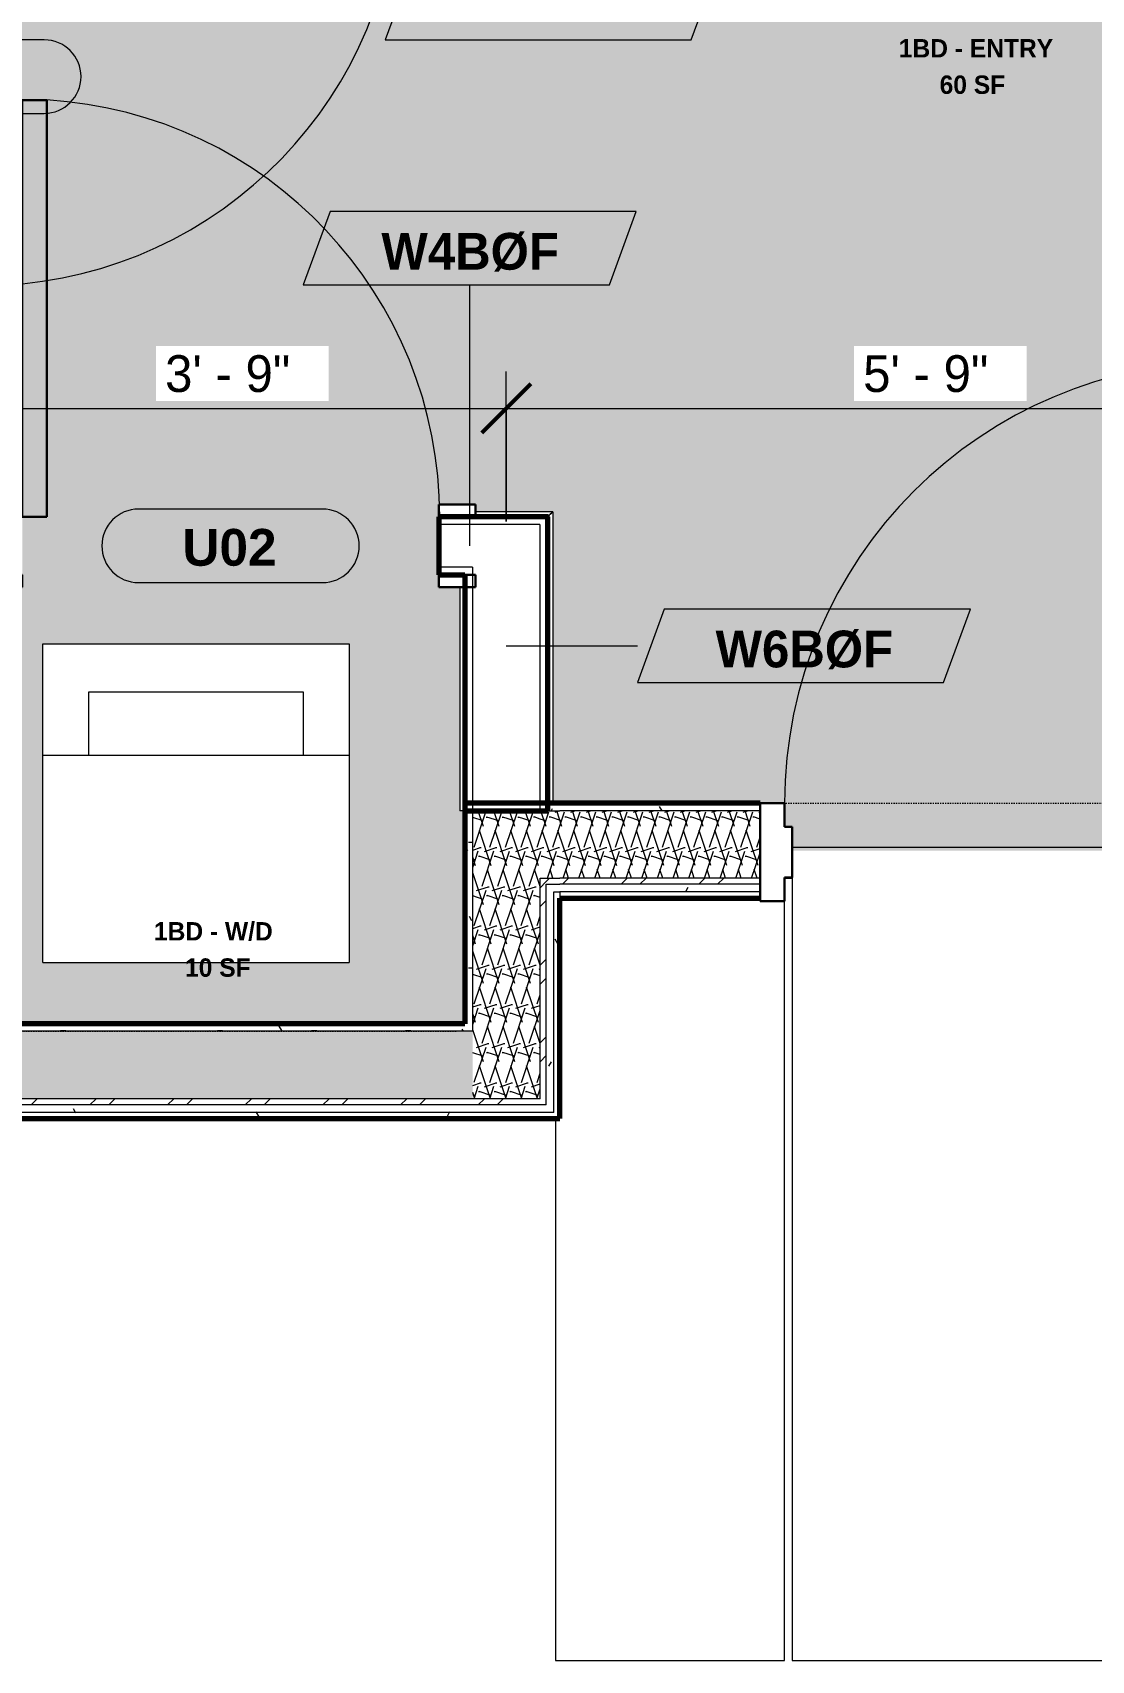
# Model space of a CAD drawing. Header units: inches. Extents: x 2887 to 5387, y 120 to 10852.
# Drawn here: x 3686.7 to 3773.1, y 10406.2 to 10539.1 of the extents above; entities that cross this region are included whole.
import ezdxf

# ---------------------------------------------------------------- set-up
doc = ezdxf.new("R2010")
doc.units = ezdxf.units.IN
doc.header["$MEASUREMENT"] = 0
doc.linetypes.add('Dash 3_32_', pattern=[0.1875, 0.09375, -0.09375])
for name, color, linetype, lineweight in [('0-2', 10, 'Continuous', 5), ('0-3', 250, 'Continuous', 18), ('A-ANNO-DIMS', 211, 'Continuous', 9), ('A-ANNO-DIMS-32', 211, 'Continuous', 9), ('A-AREA-IDEN', 2, 'Continuous', 9), ('A-DETL-1', 90, 'Dash 3_32_', 18), ('A-DOOR', 31, 'Continuous', 18), ('A-DOOR-1', 10, 'Continuous', 30), ('A-DOOR-2', 50, 'Continuous', 9), ('A-DOOR-3', 31, 'Continuous', 9), ('A-DOOR-4', 31, 'Continuous', 30), ('A-DOOR-FRAM', 31, 'Continuous', 30), ('A-DOOR-FRAM-1', 10, 'Continuous', 30), ('A-DOOR-IDEN', 31, 'Continuous', 9), ('A-FLOR-2', 250, 'Continuous', 18), ('A-WALL', 113, 'Continuous', 18), ('A-WALL-1', 250, 'Continuous', 18), ('A-WALL-2', 113, 'Continuous', 70), ('A-WALL-IDEN', 211, 'Continuous', 9), ('A-WALL-PATT-1', 50, 'Continuous', 9), ('A-WALL-PATT-2', 253, 'Continuous', 9), ('A-WALL-PATT-3', 8, 'Continuous', 9), ('I-WALL-1', 7, 'Continuous', 70), ('P-SANR-FIXT', 6, 'Continuous', 9)]:
    doc.layers.add(name, color=color, linetype=linetype, lineweight=lineweight)
doc.layers.add('A-AREA-PATT-1', color=255, linetype='Continuous', lineweight=9, transparency=1)
doc.styles.add('Arial_B', font='arialbd.ttf', dxfattribs={"height": 3})
doc.styles.add('Century Gothic', font='ufonts.com_century-gothic.ttf', dxfattribs={"height": 3})
doc.styles.add('Century Gothic_B', font='GOTHICB.TTF', dxfattribs={"height": 3})
doc.styles.add('Century Gothic_B_1', font='GOTHICB.TTF', dxfattribs={"height": 1.5})
doc.dimstyles.new('OD_1__HACK', dxfattribs={"dimscale": 12, "dimtxt": 3.132505, "dimasz": 0.333333, "dimexe": 0.25, "dimexo": 0.166667, "dimgap": 0.041667, "dimtad": 1, "dimdec": 0, "dimzin": 3, "dimdsep": 46, "dimlunit": 4, "dimtxsty": 'Century Gothic', "dimblk1": 'OBLIQUE', "dimblk2": 'OBLIQUE', "dimsah": 1, "dimcen": 0.09, "dimdle": 0.25, "dimazin": 0, "dimtfac": 1, "dimtdec": 4, "dimtix": 1, "dimtmove": 0, "dimatfit": 3, "dimfxl": 1, "dimtvp": 1, "dimtfill": 1, "dimfrac": 2, "dimtolj": 1, "dimtzin": 0, "dimarcsym": 2})
pattern_1 = [(0, (0, 0), (10.24, 2.56), [0.422, -7.258, 0.422, -7.258, -40.96]), (0, (0, 0), (10.24, 2.56), [-15.36, 0.422, -14.938, 0.422, -7.258, -17.92]), (0, (0, 0), (10.24, 2.56), [-38.4, 0.422, -4.698, 0.422, -12.378]), (120, (3.84, 1.28), (-7.33702503, 7.58810013), [0.422, -7.258, 0.422, -7.258, -40.96]), (120, (3.84, 1.28), (-7.33702503, 7.58810013), [-15.36, 0.422, -14.938, 0.422, -7.258, -17.92]), (120, (3.84, 1.28), (-7.33702503, 7.58810013), [-38.4, 0.422, -4.698, 0.422, -12.378]), (240, (5.12, 6.4), (-2.90297497, -10.14810013), [0.422, -7.258, 0.422, -7.258, -40.96]), (240, (5.12, 6.4), (-2.90297497, -10.14810013), [-15.36, 0.422, -14.938, 0.422, -7.258, -17.92]), (240, (5.12, 6.4), (-2.90297497, -10.14810013), [-38.4, 0.422, -4.698, 0.422, -12.378])]
pattern_2 = [(161.57, (0.16, 0.16), (-1.279773737, -0.000426766), [0, -9.107, 1.011, 0]), (18.43, (-0.16, 0.16), (-1.279773737, 0.000426766), [0, -9.107, 1.011, 0]), (108.43, (0.16, 0.16), (0.639452382, -3.199964008), [3.035, -7.083]), (71.57, (-0.16, 0.16), (0.639452382, 3.199964008), [3.035, -7.083])]
pattern_3 = [(45, (0, 0), (-3.1678384, 3.1678384), []), (45, (0, 4.8), (-3.1678384, 3.1678384), [])]

# ---------------------------------------------------------------- blocks, each defined once
blk = doc.blocks.new('CTR - 1st Phase - Shell_rvt-4-2ND _ 3RD FLOOR - 1BD A - ADA TYPE B')
at = {"layer": 'A-FLOR-2'}
for p, q in [((-3065.42, 10470.04), (-3064.8, 10470.04)), ((-3064.8, 10470.04), (-3065.42, 10470.04))]:
    blk.add_line(p, q, dxfattribs=at)
blk = doc.blocks.new('HOLLOW METAL - UNIT DOOR-2191979-2ND _ 3RD FLOOR - 1BD A - ADA TYPE B')
at = {"layer": 'A-DOOR-1'}
for p, q in [((18, 40.125), (16.25, 40.125)), ((16.25, 40.125), (16.25, 4.125)), ((18, 4.125), (18, 40.125)), ((16.25, 4.125), (18, 4.125))]:
    blk.add_line(p, q, dxfattribs=at)
at = {"layer": 'A-DOOR-2'}
blk.add_arc((18, 4.125), 36, 90, 180, dxfattribs=at)
at = {"layer": 'A-DOOR-FRAM-1'}
for p, q in [((-18, 4.125), (-20, 4.125)), ((-20, 4.125), (-20, -3.875)), ((-18, 2.1875), (-18, 4.125)), ((18, 4.125), (18, 2.1875)), ((20, 4.125), (18, 4.125)), ((20, -3.875), (20, 4.125)), ((-17.375, 2.1875), (-18, 2.1875)), ((-17.375, -1.9375), (-17.375, 2.1875)), ((18, 2.1875), (17.375, 2.1875)), ((17.375, 2.1875), (17.375, -1.9375)), ((-18, -3.875), (-18, -1.9375)), ((-18, -1.9375), (-17.375, -1.9375)), ((17.375, -1.9375), (18, -1.9375)), ((18, -1.9375), (18, -3.875)), ((-20, -3.875), (-18, -3.875)), ((18, -3.875), (20, -3.875))]:
    blk.add_line(p, q, dxfattribs=at)
blk = doc.blocks.new('CTR - 1st Phase - Common Walls_rvt-4-2ND _ 3RD FLOOR - 1BD A - ADA TYPE B')
at = {"layer": 'A-WALL-PATT-1'}
h = blk.add_hatch(dxfattribs=at)
h.set_pattern_fill('FP_1', color=256, style=0, pattern_type=2)
h.set_pattern_definition(pattern_1)
h.paths.add_polyline_path([(-3090.87, 10457.54), (-3090.87, 10475.54), (-3091.5, 10475.54), (-3091.5, 10457.54)], flags=0)
h = blk.add_hatch(dxfattribs=at)
h.set_pattern_fill('FP_1', color=256, style=0, pattern_type=2)
h.set_pattern_definition(pattern_1)
h.paths.add_polyline_path([(-3026.52, 10475.54), (-3019.4, 10475.54), (-3019.4, 10476.16), (-3027.42, 10476.16), (-3027.42, 10475.54)], flags=0)
h.paths.add_polyline_path([(-3067.42, 10475.54), (-3067.42, 10476.16), (-3084.75, 10476.16), (-3084.75, 10475.54), (-3078.7, 10475.54)], flags=0)
h = blk.add_hatch(dxfattribs=at)
h.set_pattern_fill('FP_1', color=256, style=0, pattern_type=2)
h.set_pattern_definition(pattern_1)
h.paths.add_polyline_path([(-3084.25, 10450.91), (-3084.25, 10469.54), (-3084.87, 10469.54), (-3084.87, 10450.91)], flags=0)
h = blk.add_hatch(dxfattribs=at)
h.set_pattern_fill('FP_1', color=256, style=0, pattern_type=2)
h.set_pattern_definition(pattern_1)
h.paths.add_polyline_path([(-3026.02, 10468.91), (-3026.02, 10469.54), (-3027.42, 10469.54), (-3027.42, 10468.91), (-3026.15, 10468.91)], flags=0)
h.paths.add_polyline_path([(-3084.12, 10468.91), (-3067.42, 10468.91), (-3067.42, 10469.54), (-3084.25, 10469.54), (-3084.25, 10468.91)], flags=0)
h = blk.add_hatch(dxfattribs=at)
h.set_pattern_fill('FP_1', color=256, style=0, pattern_type=2)
h.set_pattern_definition(pattern_1)
h.paths.add_polyline_path([(-3083.75, 10450.41), (-3083.75, 10468.91), (-3084.25, 10468.91), (-3084.25, 10450.41), (-3084.12, 10450.41)], flags=0)
h = blk.add_hatch(dxfattribs=at)
h.set_pattern_fill('FP_1', color=256, style=0, pattern_type=2)
h.set_pattern_definition(pattern_1)
h.paths.add_polyline_path([(-3152.21, 10457.54), (-3091.5, 10457.54), (-3091.5, 10458.16), (-3200.7, 10458.16), (-3200.7, 10457.54), (-3170.59, 10457.54)], flags=0)
h = blk.add_hatch(dxfattribs=at)
h.set_pattern_fill('FP_1', color=256, style=0, pattern_type=2)
h.set_pattern_definition(pattern_1)
h.paths.add_polyline_path([(-3097.08, 10450.91), (-3084.87, 10450.91), (-3084.87, 10451.54), (-3207.32, 10451.54), (-3207.32, 10450.91), (-3100.94, 10450.91)], flags=0)
h = blk.add_hatch(dxfattribs=at)
h.set_pattern_fill('FP_1', color=256, style=0, pattern_type=2)
h.set_pattern_definition(pattern_1)
h.paths.add_polyline_path([(-3091.5, 10450.41), (-3084.25, 10450.41), (-3084.25, 10450.91), (-3207.35, 10450.91), (-3207.35, 10450.41), (-3097.08, 10450.41)], flags=0)
at = {"layer": 'A-WALL-PATT-2'}
h = blk.add_hatch(dxfattribs=at)
h.set_pattern_fill('FP_2', color=256, style=0, pattern_type=2)
h.set_pattern_definition(pattern_2)
h.paths.add_polyline_path([(-3085.37, 10452.04), (-3085.37, 10475.54), (-3090.87, 10475.54), (-3090.87, 10452.04)], flags=0)
h = blk.add_hatch(dxfattribs=at)
h.set_pattern_fill('FP_2', color=256, style=0, pattern_type=2)
h.set_pattern_definition(pattern_2)
h.paths.add_polyline_path([(-3024.9, 10470.04), (-3024.9, 10475.54), (-3027.42, 10475.54), (-3027.42, 10470.04), (-3025.4, 10470.04)], flags=0)
h.paths.add_polyline_path([(-3078.7, 10470.04), (-3067.42, 10470.04), (-3067.42, 10475.54), (-3085.37, 10475.54), (-3085.37, 10470.04), (-3083.75, 10470.04)], flags=0)
h = blk.add_hatch(dxfattribs=at)
h.set_pattern_fill('FP_2', color=256, style=0, pattern_type=2)
h.set_pattern_definition(pattern_2)
h.paths.add_polyline_path([(-3143.03, 10452.04), (-3090.87, 10452.04), (-3090.87, 10457.54), (-3201.32, 10457.54), (-3201.32, 10452.04), (-3152.21, 10452.04)], flags=0)
at = {"layer": 'A-WALL-PATT-3'}
h = blk.add_hatch(dxfattribs=at)
h.set_pattern_fill('FP_3', color=256, style=0, pattern_type=2)
h.set_pattern_definition(pattern_3)
h.paths.add_polyline_path([(-3084.87, 10451.54), (-3084.87, 10470.04), (-3085.37, 10470.04), (-3085.37, 10451.54)], flags=0)
h = blk.add_hatch(dxfattribs=at)
h.set_pattern_fill('FP_3', color=256, style=0, pattern_type=2)
h.set_pattern_definition(pattern_3)
h.paths.add_polyline_path([(-3026.52, 10469.54), (-3025.4, 10469.54), (-3025.4, 10470.04), (-3027.42, 10470.04), (-3027.42, 10469.54)], flags=0)
h.paths.add_polyline_path([(-3083.75, 10469.54), (-3067.42, 10469.54), (-3067.42, 10470.04), (-3084.87, 10470.04), (-3084.87, 10469.54), (-3084.12, 10469.54)], flags=0)
h = blk.add_hatch(dxfattribs=at)
h.set_pattern_fill('FP_3', color=256, style=0, pattern_type=2)
h.set_pattern_definition(pattern_3)
h.paths.add_polyline_path([(-3133.84, 10451.54), (-3085.37, 10451.54), (-3085.37, 10452.04), (-3206.82, 10452.04), (-3206.82, 10451.54), (-3143.03, 10451.54)], flags=0)
at = {"layer": 'A-FLOR-2'}
for p, q in [((-3030.05, 10472.54), (-3064.8, 10472.54)), ((-3064.8, 10470.1), (-3064.8, 10406.19)), ((-3065.42, 10406.19), (-3065.42, 10468.16)), ((-3084.12, 10450.41), (-3084.12, 10406.19)), ((-3084.12, 10406.19), (-3065.42, 10406.19)), ((-3064.8, 10406.19), (-3026.15, 10406.19))]:
    blk.add_line(p, q, dxfattribs=at)
at = {"layer": 'A-WALL-1'}
for p, q in [((-3090.87, 10475.54), (-3085.37, 10475.54)), ((-3090.87, 10457.54), (-3090.87, 10475.54)), ((-3085.37, 10475.54), (-3083.75, 10475.54)), ((-3067.42, 10475.54), (-3083.75, 10475.54)), ((-3085.37, 10470.04), (-3084.87, 10470.04)), ((-3085.37, 10452.04), (-3085.37, 10470.04)), ((-3084.87, 10470.04), (-3083.75, 10470.04)), ((-3067.42, 10470.04), (-3083.75, 10470.04)), ((-3084.87, 10469.54), (-3084.25, 10469.54)), ((-3084.87, 10451.54), (-3084.87, 10469.54)), ((-3084.25, 10469.54), (-3083.75, 10469.54)), ((-3084.25, 10468.91), (-3083.75, 10468.91)), ((-3084.25, 10450.91), (-3084.25, 10468.91)), ((-3067.42, 10469.54), (-3083.75, 10469.54)), ((-3067.42, 10468.91), (-3083.75, 10468.91)), ((-3083.75, 10468.91), (-3083.75, 10468.41)), ((-3091.5, 10457.54), (-3200.7, 10457.54)), ((-3090.87, 10457.54), (-3091.5, 10457.54)), ((-3091.5, 10452.04), (-3200.7, 10452.04)), ((-3091.5, 10451.54), (-3200.7, 10451.54)), ((-3090.87, 10452.04), (-3091.5, 10452.04)), ((-3085.37, 10451.54), (-3091.5, 10451.54)), ((-3085.37, 10452.04), (-3090.87, 10452.04)), ((-3084.87, 10451.54), (-3085.37, 10451.54)), ((-3091.5, 10450.91), (-3200.7, 10450.91)), ((-3084.87, 10450.91), (-3091.5, 10450.91)), ((-3084.25, 10450.91), (-3084.87, 10450.91))]:
    blk.add_line(p, q, dxfattribs=at)
at = {"layer": 'I-WALL-1'}
for p, q in [((-3091.5, 10476.16), (-3091.5, 10458.16)), ((-3090.87, 10476.16), (-3091.5, 10476.16)), ((-3083.75, 10476.16), (-3090.87, 10476.16)), ((-3067.42, 10476.16), (-3083.75, 10476.16)), ((-3083.75, 10468.41), (-3067.42, 10468.41)), ((-3083.75, 10450.41), (-3083.75, 10468.41)), ((-3091.5, 10458.16), (-3200.7, 10458.16)), ((-3200.7, 10450.41), (-3091.5, 10450.41)), ((-3091.5, 10450.41), (-3084.25, 10450.41)), ((-3084.25, 10450.41), (-3083.75, 10450.41))]:
    blk.add_line(p, q, dxfattribs=at)
at = {"layer": '0-3'}
blk.add_blockref('HOLLOW METAL - UNIT DOOR-2191979-2ND _ 3RD FLOOR - 1BD A - ADA TYPE B', (-3047.42, 10472.04), dxfattribs=at)
blk = doc.blocks.new('SWING - SINGLE - FLUSH - 2-10 x 6-8 - PRIVACY-3199405-2ND _ 3RD FLOOR - 1BD A - ADA TYPE B')
at = {"layer": 'A-DOOR-3'}
blk.add_arc((17, -2.38), 34.07, 180, 266.6343, dxfattribs=at)
at = {"layer": 'A-DOOR-4'}
for p, q in [((15, -2.38), (15, -36.38)), ((17, -2.38), (15, -2.38)), ((17, -2.38), (17, -36.38)), ((17, -36.38), (15, -36.38))]:
    blk.add_line(p, q, dxfattribs=at)
at = {"layer": 'A-DOOR-FRAM'}
for p, q in [((-20, 2.37), (-20, 3.37)), ((-20, 3.37), (-17, 3.37)), ((-17, 3.37), (-17, 2.37)), ((17, 2.37), (17, 3.37)), ((17, 3.37), (20, 3.37)), ((20, 3.37), (20, 2.37)), ((-17, 2.37), (-20, 2.37)), ((20, 2.37), (17, 2.37)), ((-20, -2.38), (-17, -2.38)), ((-20, -3.38), (-20, -2.38)), ((-17, -2.38), (-17, -3.38)), ((17, -2.38), (20, -2.38)), ((17, -3.38), (17, -2.38)), ((20, -2.38), (20, -3.38)), ((-17, -3.38), (-20, -3.38)), ((20, -3.38), (17, -3.38))]:
    blk.add_line(p, q, dxfattribs=at)
blk = doc.blocks.new('Basic Wall _ INT - W6BØF - _5_8 GYP - 2X6 WOOD_BATT_ - 5_8 GYP_ - ___-2695665-2ND _ 3RD FLOOR - 1BD A - ADA TYPE B')
at = {"layer": 'A-WALL'}
for p, q in [((-3084.75, 10499.54), (-3084.71, 10499.58)), ((-3084.62, 10476.16), (-3084.62, 10499.66)), ((-3084.34, 10499.95), (-3084.34, 10476.16))]:
    blk.add_line(p, q, dxfattribs=at)
at = {"layer": 'A-WALL', "flags": 128}
for points in [[(-3084.71, 10499.58), (-3084.68, 10499.6), (-3084.66, 10499.62), (-3084.65, 10499.64), (-3084.63, 10499.65), (-3084.63, 10499.66), (-3084.62, 10499.66)], [(-3084.62, 10499.66), (-3084.6, 10499.68), (-3084.55, 10499.74), (-3084.45, 10499.83), (-3084.34, 10499.95)]]:
    blk.add_lwpolyline(points, dxfattribs=at)
blk = doc.blocks.new('Basic Wall _ INT - W6BØF - _5_8 GYP - 2X6 WOOD_BATT_ - 5_8 GYP_ - ___-2695666-2ND _ 3RD FLOOR - 1BD A - ADA TYPE B')
at = {"layer": 'A-WALL'}
for p, q in [((-3091.91, 10493.79), (-3091.91, 10475.54)), ((-3091.62, 10493.79), (-3091.62, 10475.54)), ((-3091.62, 10475.54), (-3091.91, 10475.54)), ((-3091.54, 10475.54), (-3091.62, 10475.54)), ((-3091.5, 10475.54), (-3091.54, 10475.54))]:
    blk.add_line(p, q, dxfattribs=at)
blk = doc.blocks.new('Basic Wall _ INT - W4BØF - _5_8 GYP - 2X4 WOOD_BATT_ - 5_8 GYP_ - ___-2682457-2ND _ 3RD FLOOR - 1BD A - ADA TYPE B')
at = {"layer": 'A-WALL'}
for p, q in [((-3130.62, 10499.66), (-3130.95, 10499.66)), ((-3084.34, 10499.95), (-3090.62, 10499.95)), ((-3084.62, 10499.66), (-3090.62, 10499.66)), ((-3084.71, 10499.58), (-3084.75, 10499.54))]:
    blk.add_line(p, q, dxfattribs=at)
at = {"layer": 'A-WALL', "flags": 128}
for points in [[(-3084.62, 10499.66), (-3084.63, 10499.66), (-3084.63, 10499.65), (-3084.65, 10499.64), (-3084.66, 10499.62), (-3084.68, 10499.6), (-3084.71, 10499.58)], [(-3084.34, 10499.95), (-3084.45, 10499.83), (-3084.55, 10499.74), (-3084.6, 10499.68), (-3084.62, 10499.66)]]:
    blk.add_lwpolyline(points, dxfattribs=at)
blk = doc.blocks.new('Stacked Washer and Dryer - 26_x25_ - Private-1352637-2ND _ 3RD FLOOR - 1BD A - ADA TYPE B')
at = {"layer": 'P-SANR-FIXT'}
for p, q in [((0, 12.5), (26, 12.5)), ((0, 12.5), (0, -12.5)), ((16.90625, 12.5), (16.90625, -12.5)), ((26, 12.5), (26, -12.5)), ((16.90625, 8.75), (22.09375, 8.75)), ((22.09375, 8.75), (22.09375, -8.75)), ((22.09375, -8.75), (16.90625, -8.75)), ((26, -12.5), (0, -12.5))]:
    blk.add_line(p, q, dxfattribs=at)
blk = doc.blocks.new('DIMBLOCK61-2ND _ 3RD FLOOR - 1BD A - ADA TYPE B')
at = {"layer": 'A-ANNO-DIMS-32'}
for p, q in [((3725.34, 10499.16), (3725.34, 10511.38)), ((3680.14, 10509.2), (3680.14, 10505.38)), ((3680.14, 10508.38), (3680.14, 10509.2)), ((3680.14, 10508.38), (3725.34, 10508.38)), ((3725.34, 10508.38), (3725.34, 10499.16))]:
    blk.add_line(p, q, dxfattribs=at)
at = {"layer": 'A-ANNO-DIMS-32', "lineweight": 50}
for p, q in [((3680.14, 10508.38), (3682.14, 10510.38)), ((3725.34, 10508.38), (3727.34, 10510.38)), ((3680.14, 10508.38), (3678.14, 10506.38)), ((3725.34, 10508.38), (3723.34, 10506.38))]:
    blk.add_line(p, q, dxfattribs=at)
at = {"layer": 'A-ANNO-DIMS-32', "color": 0, "insert": (3697.5, 10512.72), "char_height": 3, "width": 12.5897, "attachment_point": 1, "line_spacing_factor": 0.984502, "style": 'Century Gothic', "bg_fill": 3, "box_fill_scale": 1.25, "bg_fill_color": 256, "bg_fill_true_color": 13158600, "bg_fill_transparency": 0}
blk.add_mtext('3\' - 9"', dxfattribs=at)
blk = doc.blocks.new('_Oblique')
at = {"color": 0, "linetype": 'ByBlock', "lineweight": -2}
blk.add_line((-0.5, -0.5), (0.5, 0.5), dxfattribs=at)
blk = doc.blocks.new('DIMBLOCK62-2ND _ 3RD FLOOR - 1BD A - ADA TYPE B')
at = {"layer": 'A-ANNO-DIMS-32'}
for p, q in [((3725.34, 10499.16), (3725.34, 10511.38)), ((3794.07, 10478.39), (3794.07, 10511.38)), ((3725.34, 10508.38), (3794.07, 10508.38)), ((3725.34, 10508.38), (3725.34, 10499.16)), ((3794.07, 10508.38), (3794.07, 10478.39))]:
    blk.add_line(p, q, dxfattribs=at)
at = {"layer": 'A-ANNO-DIMS-32', "lineweight": 50}
for p, q in [((3725.34, 10508.38), (3727.34, 10510.38)), ((3794.07, 10508.38), (3796.07, 10510.38)), ((3725.34, 10508.38), (3723.34, 10506.38)), ((3794.07, 10508.38), (3792.07, 10506.38))]:
    blk.add_line(p, q, dxfattribs=at)
at = {"layer": 'A-ANNO-DIMS-32', "color": 0, "insert": (3754.46, 10512.72), "char_height": 3, "width": 12.5897, "attachment_point": 1, "line_spacing_factor": 0.984502, "style": 'Century Gothic', "bg_fill": 3, "box_fill_scale": 1.25, "bg_fill_color": 256, "bg_fill_true_color": 13158600, "bg_fill_transparency": 0}
blk.add_mtext('5\' - 9"', dxfattribs=at)
blk = doc.blocks.new('Door Tag - Type Mark-2601225-2ND _ 3RD FLOOR - 1BD A - ADA TYPE B')
at = {"layer": 'A-DOOR-IDEN'}
for p, q in [((0.234375, 0.09375), (-0.234375, 0.09375)), ((-0.234375, -0.09375), (0.234375, -0.09375))]:
    blk.add_line(p, q, dxfattribs=at)
for centre, start, end in [((-0.234375, 0), 90, 270), ((0.234375, 0), 270, 90)]:
    blk.add_arc(centre, 0.09375, start, end, dxfattribs=at)
blk = doc.blocks.new('Wall Tag - ONE-2663183-2ND _ 3RD FLOOR - 1BD A - ADA TYPE B')
at = {"layer": 'A-WALL-IDEN'}
for p, q in [((-0.3561, 0.0937), (-0.4244, -0.0937)), ((0.4244, 0.0937), (-0.3561, 0.0937)), ((0.3561, -0.0937), (0.4244, 0.0937)), ((-0.4244, -0.0937), (0.3561, -0.0937))]:
    blk.add_line(p, q, dxfattribs=at)

msp = doc.modelspace()

# ---------------------------------------------------------------- hatches: boundary and pattern name
at = {"layer": 'A-AREA-PATT-1'}
h = msp.add_hatch(color=256, dxfattribs=at)
h.paths.add_polyline_path([(3784.04, 10476.16), (3782.29, 10476.16), (3782.29, 10512.16), (3784.04, 10512.16), (3784.04, 10477.55)], flags=0)
h.paths.add_polyline_path([(3771.52, 10472.29), (3783.42, 10472.29), (3783.42, 10474.23), (3784.04, 10474.23), (3784.04, 10476.16), (3785.3, 10476.16), (3785.3, 10593.66), (3743.96, 10593.66), (3743.95, 10554.68), (3737.53, 10554.68), (3737.53, 10554.34), (3735.03, 10554.34), (3735.03, 10555.09), (3734.78, 10555.09), (3734.78, 10557.09), (3709.78, 10557.09), (3709.78, 10557.46), (3686.78, 10557.46), (3686.78, 10555.09), (3686.53, 10555.09), (3686.53, 10554.34), (3684.03, 10554.34), (3684.03, 10554.68), (3683.52, 10554.68), (3683.52, 10552.46), (3680.14, 10552.46), (3680.14, 10518.46), (3683.52, 10518.46), (3683.52, 10515.46), (3682.93, 10515.46), (3682.93, 10500.54), (3685.84, 10500.54), (3685.84, 10497.16), (3719.84, 10497.16), (3719.84, 10500.54), (3722.84, 10500.54), (3722.84, 10499.95), (3729.13, 10499.95), (3729.13, 10476.16), (3748.04, 10476.16), (3748.04, 10474.23), (3748.67, 10474.23), (3748.67, 10472.29), (3753.14, 10472.29)], flags=0)
h = msp.add_hatch(color=256, dxfattribs=at)
h.paths.add_polyline_path([(3712.53, 10458.16), (3721.97, 10458.16), (3721.97, 10475.54), (3721.56, 10475.54), (3721.56, 10493.79), (3719.84, 10493.79), (3719.84, 10497.16), (3685.84, 10497.16), (3685.84, 10493.79), (3682.93, 10493.79), (3682.93, 10458.16), (3689.15, 10458.16)], flags=0)
h.paths.add_polyline_path([(3687.53, 10463.16), (3687.53, 10489.16), (3712.53, 10489.16), (3712.53, 10463.16), (3697.61, 10463.16)], flags=0)

# ---------------------------------------------------------------- linework, layer by layer
at = {"layer": 'A-DETL-1'}
for p, q in [((3727.34, 10476.16), (3788.54, 10476.16)), ((3609.14, 10457.54), (3721.34, 10457.54))]:
    msp.add_line(p, q, dxfattribs=at)
at = {"layer": 'A-WALL'}
for p, q in [((3728.09, 10498.91), (3719.84, 10498.91)), ((3728.09, 10498.91), (3728.09, 10475.54)), ((3722.59, 10495.41), (3719.84, 10495.41)), ((3722.59, 10495.41), (3722.59, 10475.54))]:
    msp.add_line(p, q, dxfattribs=at)
at = {"layer": 'A-WALL-2'}
for p, q in [((3728.72, 10499.54), (3719.84, 10499.54)), ((3719.84, 10499.54), (3719.84, 10494.79)), ((3728.72, 10475.54), (3728.72, 10499.54)), ((3719.84, 10494.79), (3721.97, 10494.79)), ((3721.97, 10494.79), (3721.97, 10475.54)), ((3721.97, 10475.54), (3728.72, 10475.54))]:
    msp.add_line(p, q, dxfattribs=at)

# ---------------------------------------------------------------- block references
at = {"layer": '0-2'}
for name in ['CTR - 1st Phase - Shell_rvt-4-2ND _ 3RD FLOOR - 1BD A - ADA TYPE B', 'CTR - 1st Phase - Common Walls_rvt-4-2ND _ 3RD FLOOR - 1BD A - ADA TYPE B']:
    msp.add_blockref(name, (6813.47, 0), dxfattribs=at)
at = {"layer": 'A-DOOR'}
for p, rotation in [((3680.14, 10535.46), 89.99999999991647), ((3702.84, 10497.16), 180)]:
    msp.add_blockref('SWING - SINGLE - FLUSH - 2-10 x 6-8 - PRIVACY-3199405-2ND _ 3RD FLOOR - 1BD A - ADA TYPE B', p, dxfattribs=dict(at, rotation=rotation))
at = {"layer": 'A-DOOR-IDEN', "xscale": 31.99999999999999, "yscale": 31.99999999999999, "zscale": 31.99999999999999}
msp.add_blockref('Door Tag - Type Mark-2601225-2ND _ 3RD FLOOR - 1BD A - ADA TYPE B', (3680.14, 10535.46), dxfattribs=at)
at = {"layer": 'A-WALL'}
for name in ['Basic Wall _ INT - W4BØF - _5_8 GYP - 2X4 WOOD_BATT_ - 5_8 GYP_ - ___-2682457-2ND _ 3RD FLOOR - 1BD A - ADA TYPE B', 'Basic Wall _ INT - W6BØF - _5_8 GYP - 2X6 WOOD_BATT_ - 5_8 GYP_ - ___-2695665-2ND _ 3RD FLOOR - 1BD A - ADA TYPE B', 'Basic Wall _ INT - W6BØF - _5_8 GYP - 2X6 WOOD_BATT_ - 5_8 GYP_ - ___-2695666-2ND _ 3RD FLOOR - 1BD A - ADA TYPE B']:
    msp.add_blockref(name, (6813.47, 0), dxfattribs=at)
at = {"layer": 'A-WALL-IDEN', "xscale": 31.99999999999999, "yscale": 31.99999999999999, "zscale": 31.99999999999999}
for p in [(3729.04, 10541.46), (3722.36, 10521.45)]:
    msp.add_blockref('Wall Tag - ONE-2663183-2ND _ 3RD FLOOR - 1BD A - ADA TYPE B', p, dxfattribs=at)
at = {"layer": 'P-SANR-FIXT', "rotation": 89.99999999991905}
msp.add_blockref('Stacked Washer and Dryer - 26_x25_ - Private-1352637-2ND _ 3RD FLOOR - 1BD A - ADA TYPE B', (3700.03, 10463.16), dxfattribs=at)

# ---------------------------------------------------------------- texts
at = {"layer": 'A-AREA-IDEN', "char_height": 1.5, "attachment_point": 1, "style": 'Century Gothic_B_1'}
for s, insert, width in [('1BD - ENTRY', (3757.37, 10538.52), 13.837), ('60 SF', (3760.7, 10535.55), 5.757), ('1BD - W/D', (3696.59, 10466.45), 11.918), ('10 SF', (3699.13, 10463.49), 5.757)]:
    msp.add_mtext(s, dxfattribs=dict(at, insert=insert, width=width))
at = {"layer": 'A-WALL-IDEN', "insert": (3715.15, 10522.7), "char_height": 3, "width": 17.372, "attachment_point": 1, "style": 'Century Gothic_B'}
msp.add_mtext('W4BØF', dxfattribs=at)

# ---------------------------------------------------------------- next in the draw order: dimensions: what is measured, and where the dimension line sits
at = {"layer": 'A-ANNO-DIMS'}
dim = msp.add_linear_dim(base=(3725.34, 10508.38), p1=(3680.14, 10511.2), p2=(3725.34, 10497.16), dimstyle='OD_1__HACK', override={"dimpost": '<>', "dimfxl": 47.330486}, dxfattribs=at)
dim.commit()
dim.dimension.update_dxf_attribs({"geometry": 'DIMBLOCK61-2ND _ 3RD FLOOR - 1BD A - ADA TYPE B', "text_midpoint": (3702.74, 10510.45)})

# ---------------------------------------------------------------- next in the draw order: linework, layer by layer
at = {"layer": 'A-WALL-IDEN'}
msp.add_line((3722.36, 10497.16), (3722.36, 10518.45), dxfattribs=at)

# ---------------------------------------------------------------- next in the draw order: block references
at = {"layer": 'A-DOOR-IDEN', "xscale": 31.99999999999999, "yscale": 31.99999999999999, "zscale": 31.99999999999999}
msp.add_blockref('Door Tag - Type Mark-2601225-2ND _ 3RD FLOOR - 1BD A - ADA TYPE B', (3702.84, 10497.16), dxfattribs=at)

# ---------------------------------------------------------------- next in the draw order: texts
at = {"layer": 'A-DOOR-IDEN', "insert": (3698.91, 10498.54), "char_height": 3, "width": 9.393, "attachment_point": 1, "style": 'Arial_B'}
msp.add_mtext('U02', dxfattribs=at)

# ---------------------------------------------------------------- next in the draw order: dimensions: what is measured, and where the dimension line sits
at = {"layer": 'A-ANNO-DIMS'}
dim = msp.add_linear_dim(base=(3794.07, 10508.38), p1=(3725.34, 10497.16), p2=(3794.07, 10476.39), dimstyle='OD_1__HACK', override={"dimpost": '<>', "dimfxl": 71.796422}, dxfattribs=at)
dim.commit()
dim.dimension.update_dxf_attribs({"geometry": 'DIMBLOCK62-2ND _ 3RD FLOOR - 1BD A - ADA TYPE B', "text_midpoint": (3759.71, 10510.45)})

# ---------------------------------------------------------------- next in the draw order: linework, layer by layer
at = {"layer": 'A-WALL-IDEN'}
msp.add_line((3725.34, 10489), (3736.05, 10489), dxfattribs=at)

# ---------------------------------------------------------------- next in the draw order: block references
at = {"layer": 'A-WALL-IDEN', "xscale": 31.99999999999999, "yscale": 31.99999999999999, "zscale": 31.99999999999999}
msp.add_blockref('Wall Tag - ONE-2663183-2ND _ 3RD FLOOR - 1BD A - ADA TYPE B', (3749.63, 10489), dxfattribs=at)

# ---------------------------------------------------------------- next in the draw order: texts
at = {"layer": 'A-WALL-IDEN', "insert": (3742.42, 10490.24), "char_height": 3, "width": 17.372, "attachment_point": 1, "style": 'Century Gothic_B'}
msp.add_mtext('W6BØF', dxfattribs=at)

doc.saveas('drawing.dxf')
